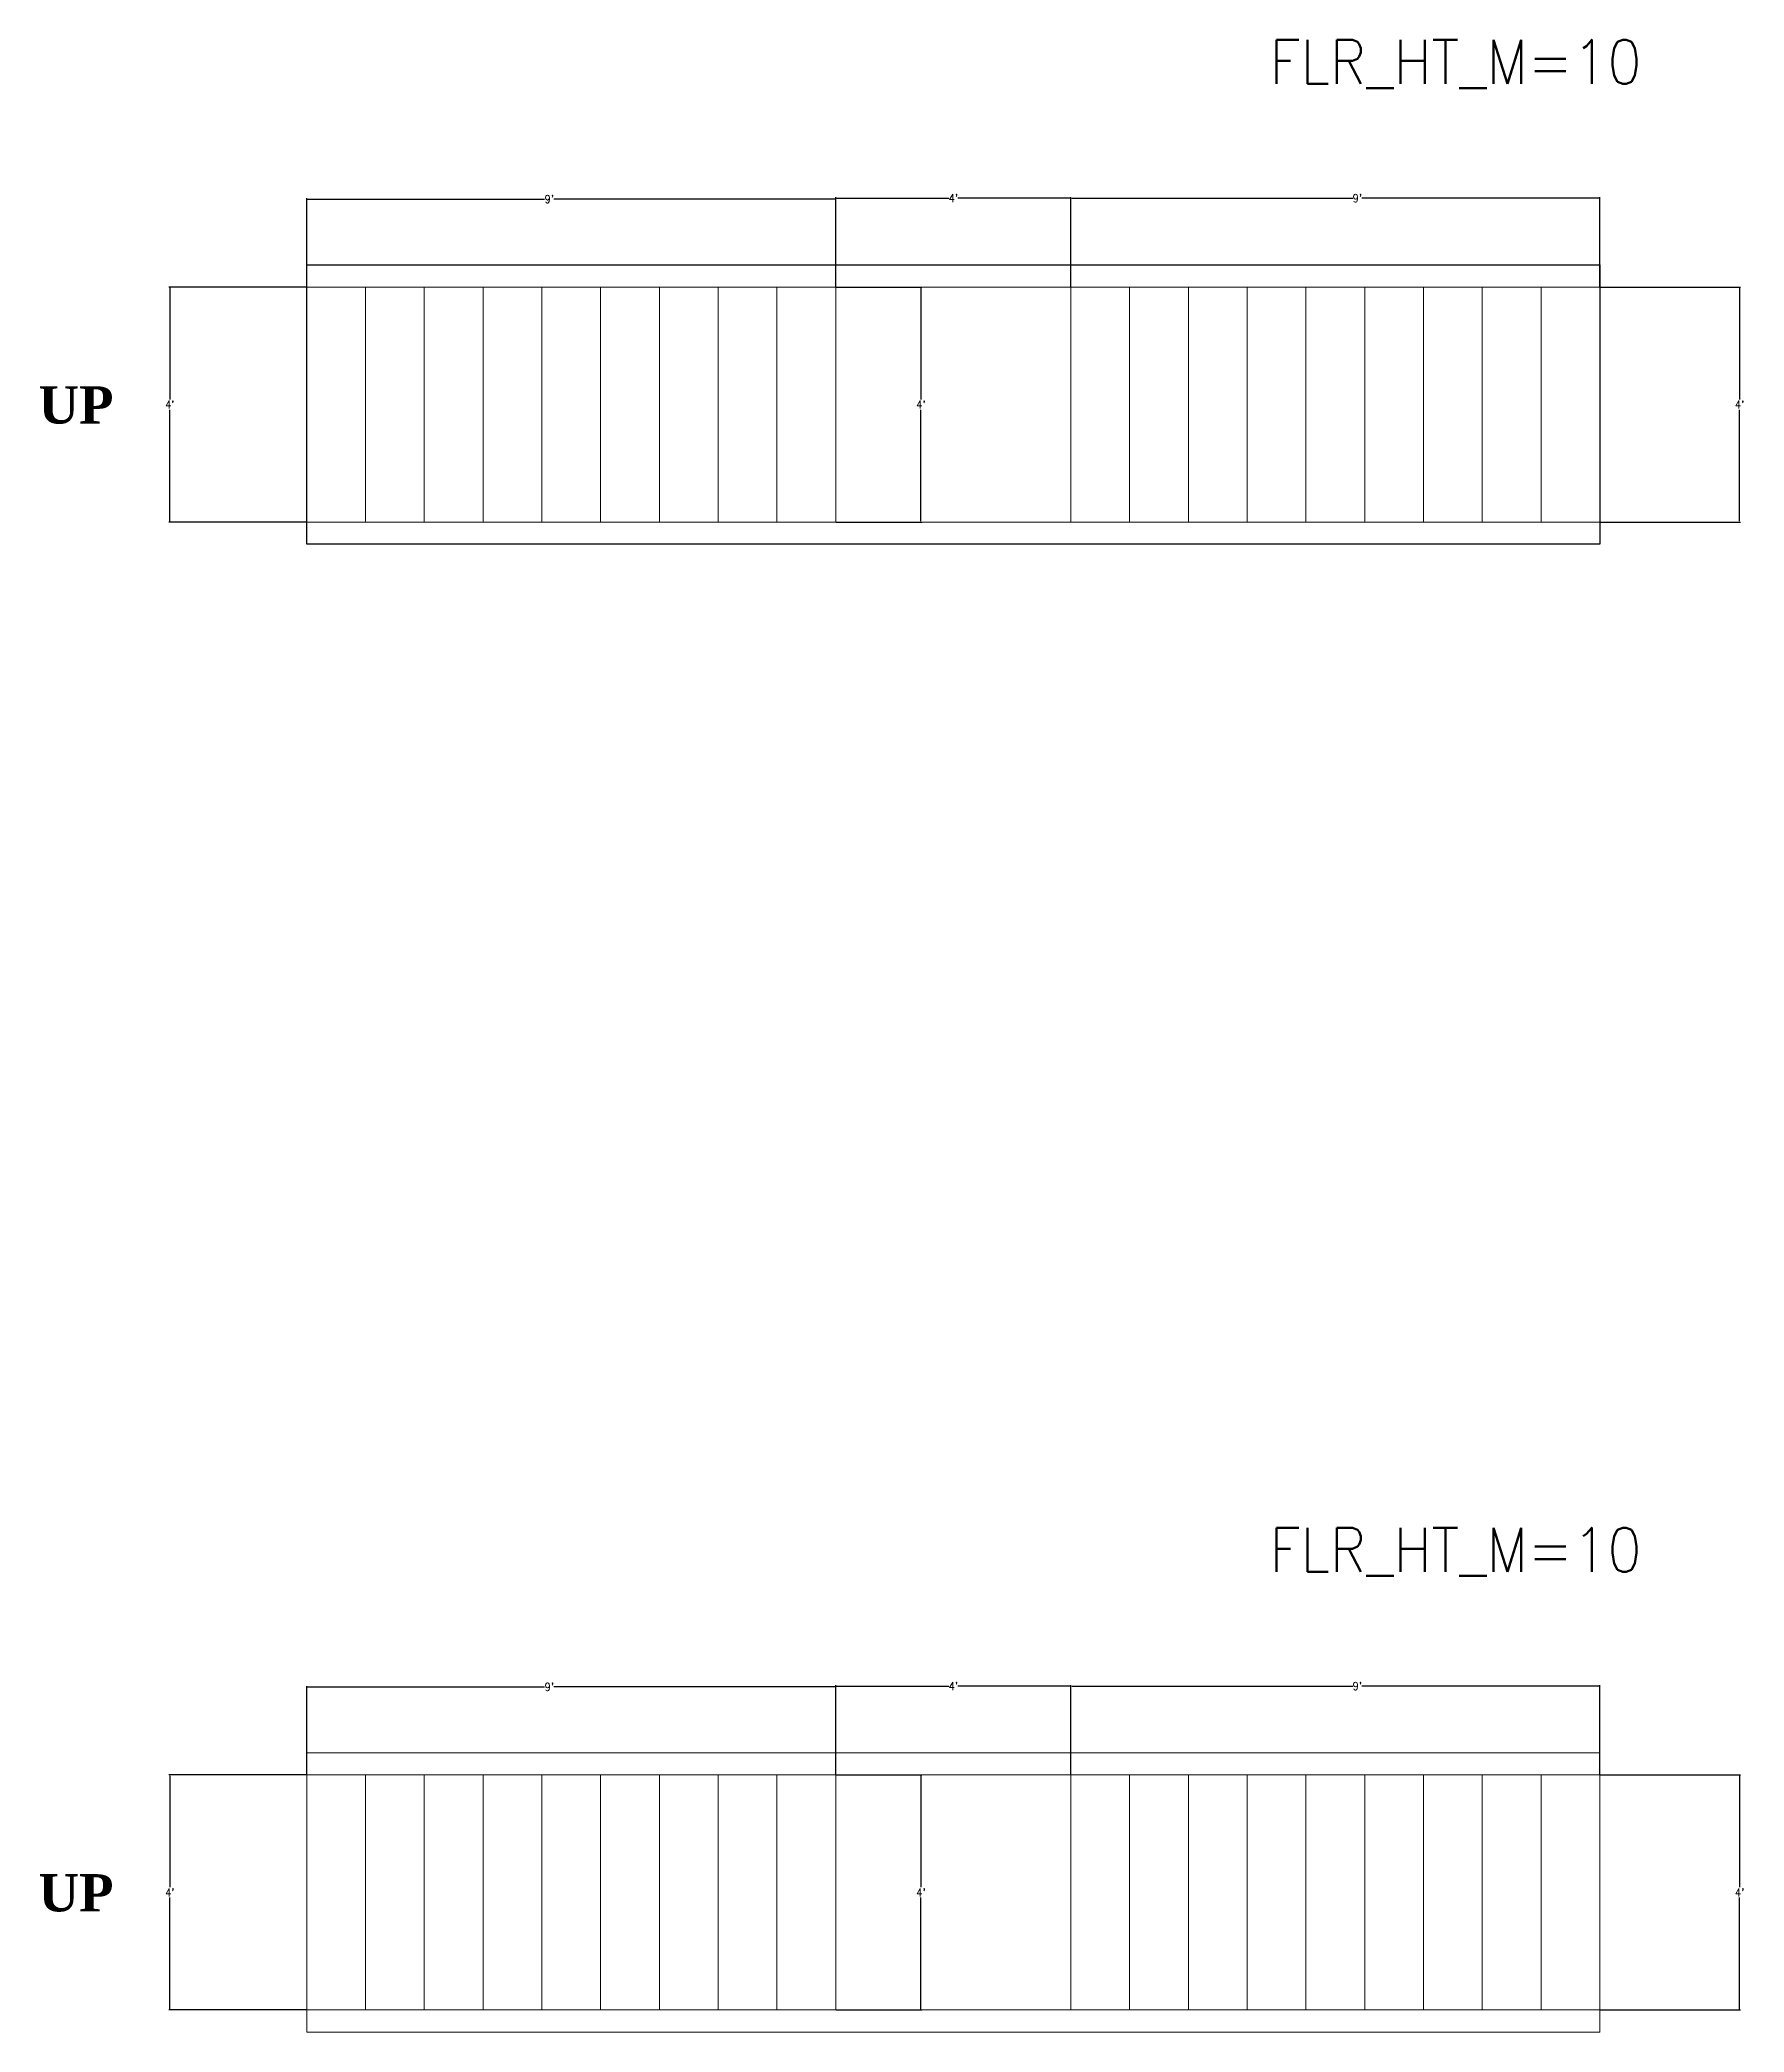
# Model space of a CAD drawing. Header units: feet. Extents: x -2086 to 4549, y -11457 to -6010.
# Drawn here: x 2399.5 to 2747.5, y -8556.7 to -8149.8 of the extents above; entities that cross this region are included whole.
import ezdxf

# ---------------------------------------------------------------- set-up
doc = ezdxf.new("R2010")
doc.units = ezdxf.units.FT
doc.header["$MEASUREMENT"] = 0
doc.layers.add('BLK_1_FLR_1_STAIR_1', color=7, linetype='Continuous', plot=False)
for name, color, linetype, lineweight in [('BLK_1_FLR_1_STAIR_1_FLIGHT_1', 7, 'Continuous', 0), ('BLK_1_FLR_1_STAIR_1_FLIGHT_2', 7, 'Continuous', 0), ('BLK_1_FLR_1_STAIR_1_LANDING_1', 7, 'Continuous', 0), ('BLK_1_FLR_1_STAIR_2', 7, 'Continuous', 0), ('BLK_1_FLR_1_STAIR_2_FLIGHT_2', 7, 'Continuous', 0), ('BLK_1_FLR_1_STAIR_2_LANDING_1', 7, 'Continuous', 0)]:
    doc.layers.add(name, color=color, linetype=linetype, lineweight=lineweight)
doc.layers.add('BLK_1_FLR_1_STAIR_2_FLIGHT_1', color=7, linetype='Continuous', lineweight=0, true_color=0xffffff)
doc.styles.add('MtXpl_Georgia', font='Georgia Bold.ttf')
doc.styles.get("Standard").update_dxf_attribs({"font": 'standard'})
doc.dimstyles.get("Standard").update_dxf_attribs({"dimtxt": 1.625, "dimasz": 0.18, "dimexe": 0.18, "dimexo": 0.0625, "dimgap": 0.09, "dimtad": 0, "dimtih": 1, "dimtoh": 1, "dimdec": 1, "dimzin": 0, "dimdsep": 46, "dimlunit": 4, "dimtxsty": 'standard', "dimcen": 0.09, "dimadec": 0, "dimazin": 0, "dimtfac": 1, "dimtdec": 1, "dimtofl": 0, "dimtmove": 0, "dimatfit": 3, "dimfxl": 1, "dimtolj": 1, "dimtzin": 0, "dimarcsym": 0})

# ---------------------------------------------------------------- blocks, each defined once
blk = doc.blocks.new('*D250')
at = {"layer": 'BLK_1_FLR_1_STAIR_1_FLIGHT_1', "color": 0, "lineweight": -2, "transparency": 16777216}
for p, q in [((2454.01, -8200.22), (2454.01, -8182.12)), ((2454.19, -8182.3), (2502.58, -8182.3)), ((2561.83, -8182.3), (2504.47, -8182.3)), ((2562.01, -8200.22), (2562.01, -8182.12))]:
    blk.add_line(p, q, dxfattribs=at)
at = {"layer": 'BLK_1_FLR_1_STAIR_1_FLIGHT_1', "color": 0, "transparency": 16777216}
for points in [[(2454.19, -8182.27), (2454.19, -8182.33), (2454.01, -8182.3)], [(2561.83, -8182.27), (2561.83, -8182.33), (2562.01, -8182.3)]]:
    blk.add_solid(points, dxfattribs=at)
at = {"layer": 'Defpoints', "color": 0, "transparency": 16777216}
for p in [(2562.01, -8182.3), (2454.01, -8200.28), (2562.01, -8200.28)]:
    blk.add_point(p, dxfattribs=at)
at = {"layer": 'BLK_1_FLR_1_STAIR_1_FLIGHT_1', "color": 0, "transparency": 16777216, "insert": (2503.52, -8182.3), "char_height": 1.625, "attachment_point": 5}
blk.add_mtext("\\A1;9'", dxfattribs=at)
blk = doc.blocks.new('*D251')
at = {"layer": 'BLK_1_FLR_1_STAIR_1_FLIGHT_1', "color": 0, "lineweight": -2, "transparency": 16777216}
for p, q in [((2453.95, -8200.28), (2425.88, -8200.28)), ((2426.06, -8200.46), (2426.06, -8223.22)), ((2426.06, -8248.1), (2426.06, -8225.34)), ((2453.95, -8248.28), (2425.88, -8248.28))]:
    blk.add_line(p, q, dxfattribs=at)
at = {"layer": 'BLK_1_FLR_1_STAIR_1_FLIGHT_1', "color": 0, "transparency": 16777216}
for points in [[(2426.03, -8200.46), (2426.09, -8200.46), (2426.06, -8200.28)], [(2426.03, -8248.1), (2426.09, -8248.1), (2426.06, -8248.28)]]:
    blk.add_solid(points, dxfattribs=at)
at = {"layer": 'Defpoints', "color": 0, "transparency": 16777216}
for p in [(2454.01, -8200.28), (2426.06, -8248.28), (2454.01, -8248.28)]:
    blk.add_point(p, dxfattribs=at)
at = {"layer": 'BLK_1_FLR_1_STAIR_1_FLIGHT_1', "color": 0, "transparency": 16777216, "insert": (2426.06, -8224.28), "char_height": 1.625, "attachment_point": 5}
blk.add_mtext("\\A1;4'", dxfattribs=at)
blk = doc.blocks.new('*D252')
at = {"layer": 'BLK_1_FLR_1_STAIR_1_FLIGHT_2', "color": 0, "lineweight": -2, "transparency": 16777216}
for p, q in [((2610.01, -8200.22), (2610.01, -8181.94)), ((2610.19, -8182.12), (2667.56, -8182.12)), ((2717.83, -8182.12), (2669.44, -8182.12)), ((2718.01, -8200.22), (2718.01, -8181.94))]:
    blk.add_line(p, q, dxfattribs=at)
at = {"layer": 'BLK_1_FLR_1_STAIR_1_FLIGHT_2', "color": 0, "transparency": 16777216}
for points in [[(2610.19, -8182.09), (2610.19, -8182.15), (2610.01, -8182.12)], [(2717.83, -8182.09), (2717.83, -8182.15), (2718.01, -8182.12)]]:
    blk.add_solid(points, dxfattribs=at)
at = {"layer": 'Defpoints', "color": 0, "transparency": 16777216}
for p in [(2610.01, -8182.12), (2610.01, -8200.28), (2718.01, -8200.28)]:
    blk.add_point(p, dxfattribs=at)
at = {"layer": 'BLK_1_FLR_1_STAIR_1_FLIGHT_2', "color": 0, "transparency": 16777216, "insert": (2668.5, -8182.12), "char_height": 1.625, "attachment_point": 5}
blk.add_mtext("\\A1;9'", dxfattribs=at)
blk = doc.blocks.new('*D253')
at = {"layer": 'BLK_1_FLR_1_STAIR_1_FLIGHT_2', "color": 0, "lineweight": -2, "transparency": 16777216}
for p, q in [((2718.07, -8200.28), (2746.73, -8200.28)), ((2746.55, -8200.46), (2746.55, -8223.22)), ((2746.55, -8248.1), (2746.55, -8225.34)), ((2718.07, -8248.28), (2746.73, -8248.28))]:
    blk.add_line(p, q, dxfattribs=at)
at = {"layer": 'BLK_1_FLR_1_STAIR_1_FLIGHT_2', "color": 0, "transparency": 16777216}
for points in [[(2746.52, -8200.46), (2746.58, -8200.46), (2746.55, -8200.28)], [(2746.52, -8248.1), (2746.58, -8248.1), (2746.55, -8248.28)]]:
    blk.add_solid(points, dxfattribs=at)
at = {"layer": 'Defpoints', "color": 0, "transparency": 16777216}
for p in [(2718.01, -8200.28), (2718.01, -8248.28), (2746.55, -8248.28)]:
    blk.add_point(p, dxfattribs=at)
at = {"layer": 'BLK_1_FLR_1_STAIR_1_FLIGHT_2', "color": 0, "transparency": 16777216, "insert": (2746.55, -8224.28), "char_height": 1.625, "attachment_point": 5}
blk.add_mtext("\\A1;4'", dxfattribs=at)
blk = doc.blocks.new('*D255')
at = {"layer": 'BLK_1_FLR_1_STAIR_1_LANDING_1', "color": 0, "lineweight": -2, "transparency": 16777216}
for p, q in [((2562.07, -8200.28), (2579.58, -8200.28)), ((2579.4, -8200.46), (2579.4, -8223.22)), ((2579.4, -8248.1), (2579.4, -8225.34)), ((2562.07, -8248.28), (2579.58, -8248.28))]:
    blk.add_line(p, q, dxfattribs=at)
at = {"layer": 'BLK_1_FLR_1_STAIR_1_LANDING_1', "color": 0, "transparency": 16777216}
for points in [[(2579.37, -8200.46), (2579.43, -8200.46), (2579.4, -8200.28)], [(2579.37, -8248.1), (2579.43, -8248.1), (2579.4, -8248.28)]]:
    blk.add_solid(points, dxfattribs=at)
at = {"layer": 'Defpoints', "color": 0, "transparency": 16777216}
for p in [(2562.01, -8200.28), (2579.4, -8200.28), (2562.01, -8248.28)]:
    blk.add_point(p, dxfattribs=at)
at = {"layer": 'BLK_1_FLR_1_STAIR_1_LANDING_1', "color": 0, "transparency": 16777216, "insert": (2579.4, -8224.28), "char_height": 1.625, "attachment_point": 5}
blk.add_mtext("\\A1;4'", dxfattribs=at)
blk = doc.blocks.new('*D254')
at = {"layer": 'BLK_1_FLR_1_STAIR_1_LANDING_1', "color": 0, "lineweight": -2, "transparency": 16777216}
for p, q in [((2562.01, -8200.22), (2562.01, -8181.94)), ((2562.19, -8182.12), (2585.07, -8182.12)), ((2609.83, -8182.12), (2586.95, -8182.12)), ((2610.01, -8200.22), (2610.01, -8181.94))]:
    blk.add_line(p, q, dxfattribs=at)
at = {"layer": 'BLK_1_FLR_1_STAIR_1_LANDING_1', "color": 0, "transparency": 16777216}
for points in [[(2562.19, -8182.09), (2562.19, -8182.15), (2562.01, -8182.12)], [(2609.83, -8182.09), (2609.83, -8182.15), (2610.01, -8182.12)]]:
    blk.add_solid(points, dxfattribs=at)
at = {"layer": 'Defpoints', "color": 0, "transparency": 16777216}
for p in [(2610.01, -8182.12), (2562.01, -8200.28), (2610.01, -8200.28)]:
    blk.add_point(p, dxfattribs=at)
at = {"layer": 'BLK_1_FLR_1_STAIR_1_LANDING_1', "color": 0, "transparency": 16777216, "insert": (2586.01, -8182.12), "char_height": 1.625, "attachment_point": 5}
blk.add_mtext("\\A1;4'", dxfattribs=at)
blk = doc.blocks.new('*D400')
at = {"layer": 'BLK_1_FLR_1_STAIR_2_FLIGHT_1', "color": 0, "lineweight": -2, "transparency": 16777216}
for p, q in [((2454.01, -8504.09), (2454.01, -8485.99)), ((2454.19, -8486.17), (2502.58, -8486.17)), ((2561.83, -8486.17), (2504.47, -8486.17)), ((2562.01, -8504.09), (2562.01, -8485.99))]:
    blk.add_line(p, q, dxfattribs=at)
at = {"layer": 'BLK_1_FLR_1_STAIR_2_FLIGHT_1', "color": 0, "transparency": 16777216}
for points in [[(2454.19, -8486.14), (2454.19, -8486.2), (2454.01, -8486.17)], [(2561.83, -8486.14), (2561.83, -8486.2), (2562.01, -8486.17)]]:
    blk.add_solid(points, dxfattribs=at)
at = {"layer": 'Defpoints', "color": 0, "transparency": 16777216}
for p in [(2562.01, -8486.17), (2454.01, -8504.15), (2562.01, -8504.15)]:
    blk.add_point(p, dxfattribs=at)
at = {"layer": 'BLK_1_FLR_1_STAIR_2_FLIGHT_1', "color": 0, "transparency": 16777216, "insert": (2503.52, -8486.17), "char_height": 1.625, "attachment_point": 5}
blk.add_mtext("\\A1;9'", dxfattribs=at)
blk = doc.blocks.new('*D401')
at = {"layer": 'BLK_1_FLR_1_STAIR_2_FLIGHT_1', "color": 0, "lineweight": -2, "transparency": 16777216}
for p, q in [((2453.95, -8504.15), (2425.88, -8504.15)), ((2426.06, -8504.33), (2426.06, -8527.09)), ((2426.06, -8551.97), (2426.06, -8529.21)), ((2453.95, -8552.15), (2425.88, -8552.15))]:
    blk.add_line(p, q, dxfattribs=at)
at = {"layer": 'BLK_1_FLR_1_STAIR_2_FLIGHT_1', "color": 0, "transparency": 16777216}
for points in [[(2426.03, -8504.33), (2426.09, -8504.33), (2426.06, -8504.15)], [(2426.03, -8551.97), (2426.09, -8551.97), (2426.06, -8552.15)]]:
    blk.add_solid(points, dxfattribs=at)
at = {"layer": 'Defpoints', "color": 0, "transparency": 16777216}
for p in [(2454.01, -8504.15), (2426.06, -8552.15), (2454.01, -8552.15)]:
    blk.add_point(p, dxfattribs=at)
at = {"layer": 'BLK_1_FLR_1_STAIR_2_FLIGHT_1', "color": 0, "transparency": 16777216, "insert": (2426.06, -8528.15), "char_height": 1.625, "attachment_point": 5}
blk.add_mtext("\\A1;4'", dxfattribs=at)
blk = doc.blocks.new('*D402')
at = {"layer": 'BLK_1_FLR_1_STAIR_2_FLIGHT_2', "color": 0, "lineweight": -2, "transparency": 16777216}
for p, q in [((2610.01, -8504.09), (2610.01, -8485.81)), ((2610.19, -8485.99), (2667.56, -8485.99)), ((2717.83, -8485.99), (2669.44, -8485.99)), ((2718.01, -8504.09), (2718.01, -8485.81))]:
    blk.add_line(p, q, dxfattribs=at)
at = {"layer": 'BLK_1_FLR_1_STAIR_2_FLIGHT_2', "color": 0, "transparency": 16777216}
for points in [[(2610.19, -8485.96), (2610.19, -8486.02), (2610.01, -8485.99)], [(2717.83, -8485.96), (2717.83, -8486.02), (2718.01, -8485.99)]]:
    blk.add_solid(points, dxfattribs=at)
at = {"layer": 'Defpoints', "color": 0, "transparency": 16777216}
for p in [(2610.01, -8485.99), (2610.01, -8504.15), (2718.01, -8504.15)]:
    blk.add_point(p, dxfattribs=at)
at = {"layer": 'BLK_1_FLR_1_STAIR_2_FLIGHT_2', "color": 0, "transparency": 16777216, "insert": (2668.5, -8485.99), "char_height": 1.625, "attachment_point": 5}
blk.add_mtext("\\A1;9'", dxfattribs=at)
blk = doc.blocks.new('*D403')
at = {"layer": 'BLK_1_FLR_1_STAIR_2_FLIGHT_2', "color": 0, "lineweight": -2, "transparency": 16777216}
for p, q in [((2718.07, -8504.15), (2746.73, -8504.15)), ((2746.55, -8504.33), (2746.55, -8527.09)), ((2746.55, -8551.97), (2746.55, -8529.21)), ((2718.07, -8552.15), (2746.73, -8552.15))]:
    blk.add_line(p, q, dxfattribs=at)
at = {"layer": 'BLK_1_FLR_1_STAIR_2_FLIGHT_2', "color": 0, "transparency": 16777216}
for points in [[(2746.52, -8504.33), (2746.58, -8504.33), (2746.55, -8504.15)], [(2746.52, -8551.97), (2746.58, -8551.97), (2746.55, -8552.15)]]:
    blk.add_solid(points, dxfattribs=at)
at = {"layer": 'Defpoints', "color": 0, "transparency": 16777216}
for p in [(2718.01, -8504.15), (2718.01, -8552.15), (2746.55, -8552.15)]:
    blk.add_point(p, dxfattribs=at)
at = {"layer": 'BLK_1_FLR_1_STAIR_2_FLIGHT_2', "color": 0, "transparency": 16777216, "insert": (2746.55, -8528.15), "char_height": 1.625, "attachment_point": 5}
blk.add_mtext("\\A1;4'", dxfattribs=at)
blk = doc.blocks.new('*D412')
at = {"layer": 'BLK_1_FLR_1_STAIR_2_LANDING_1', "color": 0, "lineweight": -2, "transparency": 16777216}
for p, q in [((2562.07, -8504.15), (2579.58, -8504.15)), ((2579.4, -8504.33), (2579.4, -8527.09)), ((2579.4, -8551.97), (2579.4, -8529.21)), ((2562.07, -8552.15), (2579.58, -8552.15))]:
    blk.add_line(p, q, dxfattribs=at)
at = {"layer": 'BLK_1_FLR_1_STAIR_2_LANDING_1', "color": 0, "transparency": 16777216}
for points in [[(2579.37, -8504.33), (2579.43, -8504.33), (2579.4, -8504.15)], [(2579.37, -8551.97), (2579.43, -8551.97), (2579.4, -8552.15)]]:
    blk.add_solid(points, dxfattribs=at)
at = {"layer": 'Defpoints', "color": 0, "transparency": 16777216}
for p in [(2562.01, -8504.15), (2579.4, -8504.15), (2562.01, -8552.15)]:
    blk.add_point(p, dxfattribs=at)
at = {"layer": 'BLK_1_FLR_1_STAIR_2_LANDING_1', "color": 0, "transparency": 16777216, "insert": (2579.4, -8528.15), "char_height": 1.625, "attachment_point": 5}
blk.add_mtext("\\A1;4'", dxfattribs=at)
blk = doc.blocks.new('*D404')
at = {"layer": 'BLK_1_FLR_1_STAIR_2_LANDING_1', "color": 0, "lineweight": -2, "transparency": 16777216}
for p, q in [((2562.01, -8504.09), (2562.01, -8485.81)), ((2562.19, -8485.99), (2585.07, -8485.99)), ((2609.83, -8485.99), (2586.95, -8485.99)), ((2610.01, -8504.09), (2610.01, -8485.81))]:
    blk.add_line(p, q, dxfattribs=at)
at = {"layer": 'BLK_1_FLR_1_STAIR_2_LANDING_1', "color": 0, "transparency": 16777216}
for points in [[(2562.19, -8485.96), (2562.19, -8486.02), (2562.01, -8485.99)], [(2609.83, -8485.96), (2609.83, -8486.02), (2610.01, -8485.99)]]:
    blk.add_solid(points, dxfattribs=at)
at = {"layer": 'Defpoints', "color": 0, "transparency": 16777216}
for p in [(2610.01, -8485.99), (2562.01, -8504.15), (2610.01, -8504.15)]:
    blk.add_point(p, dxfattribs=at)
at = {"layer": 'BLK_1_FLR_1_STAIR_2_LANDING_1', "color": 0, "transparency": 16777216, "insert": (2586.01, -8485.99), "char_height": 1.625, "attachment_point": 5}
blk.add_mtext("\\A1;4'", dxfattribs=at)

msp = doc.modelspace()

# ---------------------------------------------------------------- linework, layer by layer
at = {"layer": 'BLK_1_FLR_1_STAIR_1'}
msp.add_lwpolyline([(2454.01, -8195.75), (2718.01, -8195.75), (2718.01, -8252.81), (2454.01, -8252.81), (2454.01, -8200.28)], close=True, dxfattribs=at)
at = {"layer": 'BLK_1_FLR_1_STAIR_1_FLIGHT_1', "color": 3}
for p, q in [((2454.01, -8248.28), (2454.01, -8200.28)), ((2466.01, -8248.28), (2466.01, -8200.28)), ((2478.01, -8248.28), (2478.01, -8200.28)), ((2490.01, -8248.28), (2490.01, -8200.28)), ((2502.01, -8248.28), (2502.01, -8200.28)), ((2514.01, -8248.28), (2514.01, -8200.28)), ((2526.01, -8248.28), (2526.01, -8200.28)), ((2538.01, -8248.28), (2538.01, -8200.28)), ((2550.01, -8248.28), (2550.01, -8200.28)), ((2562.01, -8248.28), (2562.01, -8200.28))]:
    msp.add_line(p, q, dxfattribs=at)
at = {"layer": 'BLK_1_FLR_1_STAIR_1_FLIGHT_1'}
msp.add_lwpolyline([(2454.01, -8200.28), (2454.01, -8248.28), (2562.01, -8248.28), (2562.01, -8200.28), (2454.01, -8200.28)], close=True, dxfattribs=at)
at = {"layer": 'BLK_1_FLR_1_STAIR_1_FLIGHT_2', "color": 3}
for p, q in [((2610.01, -8248.28), (2610.01, -8200.28)), ((2622.01, -8248.28), (2622.01, -8200.28)), ((2634.01, -8248.28), (2634.01, -8200.28)), ((2646.01, -8248.28), (2646.01, -8200.28)), ((2658.01, -8248.28), (2658.01, -8200.28)), ((2670.01, -8248.28), (2670.01, -8200.28)), ((2682.01, -8200.28), (2682.01, -8248.28)), ((2694.01, -8200.28), (2694.01, -8248.28)), ((2706.01, -8200.28), (2706.01, -8248.28)), ((2718.01, -8200.28), (2718.01, -8248.28))]:
    msp.add_line(p, q, dxfattribs=at)
at = {"layer": 'BLK_1_FLR_1_STAIR_1_FLIGHT_2'}
msp.add_lwpolyline([(2718.01, -8248.28), (2610.01, -8248.28), (2610.01, -8200.28), (2718.01, -8200.28), (2718.01, -8248.28)], close=True, dxfattribs=at)
at = {"layer": 'BLK_1_FLR_1_STAIR_1_LANDING_1'}
msp.add_lwpolyline([(2562.01, -8200.28), (2610.01, -8200.28), (2610.01, -8248.28), (2562.01, -8248.28), (2562.01, -8200.28)], close=True, dxfattribs=at)
at = {"layer": 'BLK_1_FLR_1_STAIR_2'}
msp.add_lwpolyline([(2454.01, -8499.62), (2718.01, -8499.62), (2718.01, -8556.68), (2454.01, -8556.68), (2454.01, -8504.15)], close=True, dxfattribs=at)
at = {"layer": 'BLK_1_FLR_1_STAIR_2_FLIGHT_1', "color": 3}
for p, q in [((2454.01, -8552.15), (2454.01, -8504.15)), ((2466.01, -8552.15), (2466.01, -8504.15)), ((2478.01, -8552.15), (2478.01, -8504.15)), ((2490.01, -8552.15), (2490.01, -8504.15)), ((2502.01, -8552.15), (2502.01, -8504.15)), ((2514.01, -8552.15), (2514.01, -8504.15)), ((2526.01, -8552.15), (2526.01, -8504.15)), ((2538.01, -8552.15), (2538.01, -8504.15)), ((2550.01, -8552.15), (2550.01, -8504.15)), ((2562.01, -8552.15), (2562.01, -8504.15))]:
    msp.add_line(p, q, dxfattribs=at)
at = {"layer": 'BLK_1_FLR_1_STAIR_2_FLIGHT_1'}
msp.add_lwpolyline([(2454.01, -8504.15), (2454.01, -8552.15), (2562.01, -8552.15), (2562.01, -8504.15), (2454.01, -8504.15)], close=True, dxfattribs=at)
at = {"layer": 'BLK_1_FLR_1_STAIR_2_FLIGHT_2', "color": 3}
for p, q in [((2610.01, -8552.15), (2610.01, -8504.15)), ((2622.01, -8552.15), (2622.01, -8504.15)), ((2634.01, -8552.15), (2634.01, -8504.15)), ((2646.01, -8552.15), (2646.01, -8504.15)), ((2658.01, -8552.15), (2658.01, -8504.15)), ((2670.01, -8552.15), (2670.01, -8504.15)), ((2682.01, -8504.15), (2682.01, -8552.15)), ((2694.01, -8504.15), (2694.01, -8552.15)), ((2706.01, -8504.15), (2706.01, -8552.15)), ((2718.01, -8504.15), (2718.01, -8552.15))]:
    msp.add_line(p, q, dxfattribs=at)
at = {"layer": 'BLK_1_FLR_1_STAIR_2_FLIGHT_2'}
msp.add_lwpolyline([(2718.01, -8552.15), (2610.01, -8552.15), (2610.01, -8504.15), (2718.01, -8504.15), (2718.01, -8552.15)], close=True, dxfattribs=at)
at = {"layer": 'BLK_1_FLR_1_STAIR_2_LANDING_1'}
msp.add_lwpolyline([(2562.01, -8504.15), (2610.01, -8504.15), (2610.01, -8552.15), (2562.01, -8552.15), (2562.01, -8504.15)], close=True, dxfattribs=at)

# ---------------------------------------------------------------- texts
at = {"style": 'MtXpl_Georgia'}
for p in [(2399.23, -8228.15), (2399.23, -8532.02)]:
    msp.add_text('UP', height=7.618, dxfattribs=at).set_placement(p)
at = {"layer": 'BLK_1_FLR_1_STAIR_1', "insert": (2650.61, -8149.78), "char_height": 9.0057, "width": 96.0609, "attachment_point": 1}
msp.add_mtext('FLR_HT_M=10', dxfattribs=at)
at = {"layer": 'BLK_1_FLR_1_STAIR_2', "insert": (2650.61, -8453.65), "char_height": 9.0057, "width": 96.0609, "attachment_point": 1}
msp.add_mtext('FLR_HT_M=10', dxfattribs=at)

# ---------------------------------------------------------------- dimensions: what is measured, and where the dimension line sits
at = {"layer": 'BLK_1_FLR_1_STAIR_1_FLIGHT_1', "color": 1}
dim = msp.add_linear_dim(base=(2562.01, -8182.3), p1=(2454.01, -8200.28), p2=(2562.01, -8200.28), dimstyle='Standard', dxfattribs=at)
dim.commit()
dim.dimension.update_dxf_attribs({"geometry": '*D250', "text_midpoint": (2503.52, -8182.3), "dimtype": 160})
at = {"layer": 'BLK_1_FLR_1_STAIR_1_FLIGHT_1', "color": 2}
dim = msp.add_linear_dim(base=(2426.06, -8248.28), p1=(2454.01, -8200.28), p2=(2454.01, -8248.28), angle=90, dimstyle='Standard', dxfattribs=at)
dim.commit()
dim.dimension.update_dxf_attribs({"geometry": '*D251', "text_midpoint": (2426.06, -8224.28)})
at = {"layer": 'BLK_1_FLR_1_STAIR_1_FLIGHT_2', "color": 1}
dim = msp.add_linear_dim(base=(2610.01, -8182.12), p1=(2718.01, -8200.28), p2=(2610.01, -8200.28), angle=180, dimstyle='Standard', dxfattribs=at)
dim.commit()
dim.dimension.update_dxf_attribs({"geometry": '*D252', "text_midpoint": (2668.5, -8182.12), "dimtype": 160})
at = {"layer": 'BLK_1_FLR_1_STAIR_1_FLIGHT_2', "color": 2}
dim = msp.add_linear_dim(base=(2746.55, -8248.28), p1=(2718.01, -8200.28), p2=(2718.01, -8248.28), angle=270, dimstyle='Standard', dxfattribs=at)
dim.commit()
dim.dimension.update_dxf_attribs({"geometry": '*D253', "text_midpoint": (2746.55, -8224.28)})
at = {"layer": 'BLK_1_FLR_1_STAIR_1_LANDING_1', "color": 1}
dim = msp.add_linear_dim(base=(2610.01, -8182.12), p1=(2562.01, -8200.28), p2=(2610.01, -8200.28), dimstyle='Standard', dxfattribs=at)
dim.commit()
dim.dimension.update_dxf_attribs({"geometry": '*D254', "text_midpoint": (2586.01, -8182.12), "dimtype": 160})
at = {"layer": 'BLK_1_FLR_1_STAIR_1_LANDING_1', "color": 2}
dim = msp.add_linear_dim(base=(2579.4, -8200.28), p1=(2562.01, -8248.28), p2=(2562.01, -8200.28), angle=90, dimstyle='Standard', dxfattribs=at)
dim.commit()
dim.dimension.update_dxf_attribs({"geometry": '*D255', "text_midpoint": (2579.4, -8224.28)})
at = {"layer": 'BLK_1_FLR_1_STAIR_2_FLIGHT_1', "color": 1}
dim = msp.add_linear_dim(base=(2562.01, -8486.17), p1=(2454.01, -8504.15), p2=(2562.01, -8504.15), dimstyle='Standard', dxfattribs=at)
dim.commit()
dim.dimension.update_dxf_attribs({"geometry": '*D400', "text_midpoint": (2503.52, -8486.17), "dimtype": 160})
at = {"layer": 'BLK_1_FLR_1_STAIR_2_FLIGHT_1', "color": 2}
dim = msp.add_linear_dim(base=(2426.06, -8552.15), p1=(2454.01, -8504.15), p2=(2454.01, -8552.15), angle=90, dimstyle='Standard', dxfattribs=at)
dim.commit()
dim.dimension.update_dxf_attribs({"geometry": '*D401', "text_midpoint": (2426.06, -8528.15)})
at = {"layer": 'BLK_1_FLR_1_STAIR_2_FLIGHT_2', "color": 1}
dim = msp.add_linear_dim(base=(2610.01, -8485.99), p1=(2718.01, -8504.15), p2=(2610.01, -8504.15), angle=180, dimstyle='Standard', dxfattribs=at)
dim.commit()
dim.dimension.update_dxf_attribs({"geometry": '*D402', "text_midpoint": (2668.5, -8485.99), "dimtype": 160})
at = {"layer": 'BLK_1_FLR_1_STAIR_2_FLIGHT_2', "color": 2}
dim = msp.add_linear_dim(base=(2746.55, -8552.15), p1=(2718.01, -8504.15), p2=(2718.01, -8552.15), angle=270, dimstyle='Standard', dxfattribs=at)
dim.commit()
dim.dimension.update_dxf_attribs({"geometry": '*D403', "text_midpoint": (2746.55, -8528.15)})
at = {"layer": 'BLK_1_FLR_1_STAIR_2_LANDING_1', "color": 1}
dim = msp.add_linear_dim(base=(2610.01, -8485.99), p1=(2562.01, -8504.15), p2=(2610.01, -8504.15), dimstyle='Standard', dxfattribs=at)
dim.commit()
dim.dimension.update_dxf_attribs({"geometry": '*D404', "text_midpoint": (2586.01, -8485.99), "dimtype": 160})
at = {"layer": 'BLK_1_FLR_1_STAIR_2_LANDING_1', "color": 2}
dim = msp.add_linear_dim(base=(2579.4, -8504.15), p1=(2562.01, -8552.15), p2=(2562.01, -8504.15), angle=90, dimstyle='Standard', dxfattribs=at)
dim.commit()
dim.dimension.update_dxf_attribs({"geometry": '*D412', "text_midpoint": (2579.4, -8528.15)})

doc.saveas('drawing.dxf')
